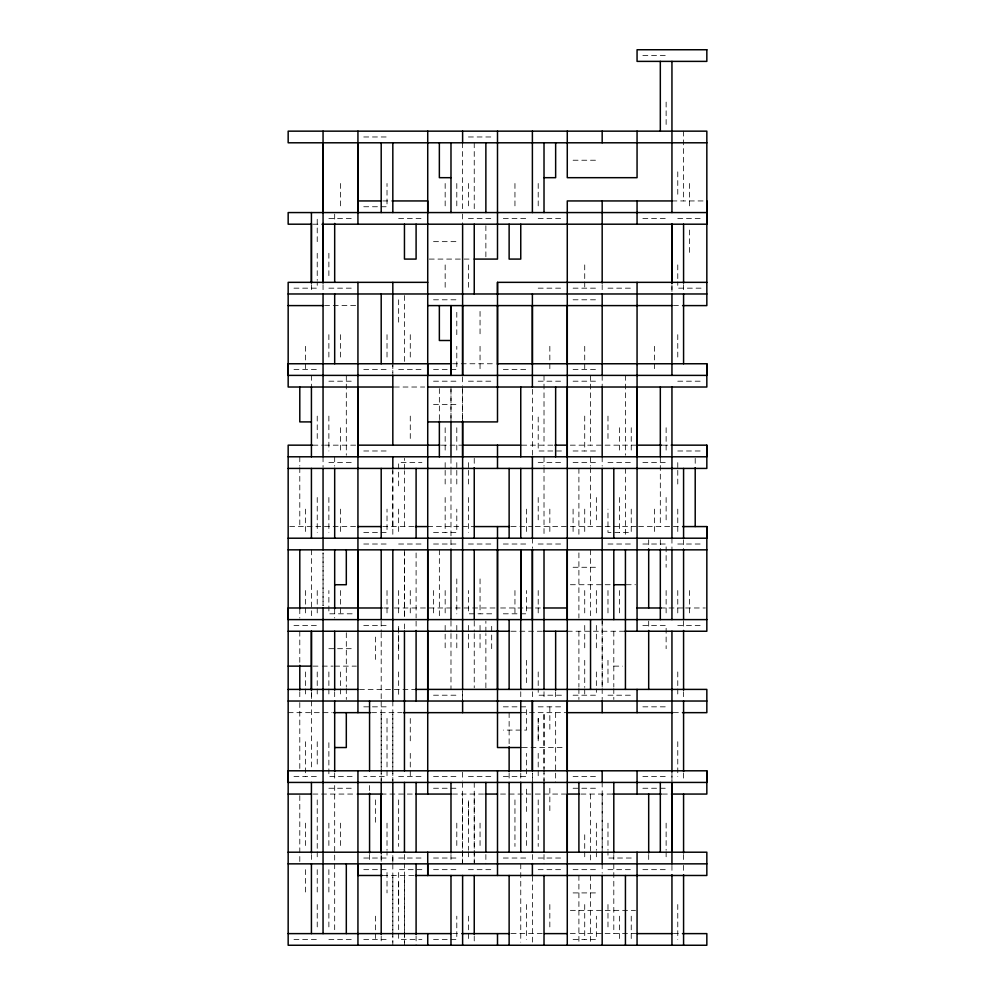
<?xml version="1.0" encoding="UTF-8"?>
<svg xmlns="http://www.w3.org/2000/svg" width="995" height="995" viewBox="0 0 995 995"><rect width="100%" height="100%" fill="white"/><g stroke="black" fill="none" stroke-linecap="round" stroke-linejoin="round"><path stroke-width="0.75" stroke-dasharray="4.97 3.73" d="M317.231 241.648L317.231 218.378M381.197 782.431L381.197 773.127M381.197 771.573L381.197 712.656M387.018 718.465L387.018 776.622L363.76 776.622M392.826 945.25L392.826 935.947M392.826 934.392L392.826 875.476M392.826 862.292L392.826 854.531L392.826 932.066M392.826 782.431L392.826 773.127M392.826 771.573L392.826 712.656M392.826 526.579L392.826 470.747M392.826 375.389L392.826 365.215L392.826 372.478M398.647 904.542L398.647 881.284M398.647 648.69L398.647 625.432L398.647 660.319M398.647 485.871L398.647 470.361M398.647 468.819L398.647 462.613L421.905 462.613M404.455 945.25L404.455 935.947M404.455 934.392L404.455 875.476M404.455 628.915L404.455 621.166M404.455 549.837L404.455 618.069L404.455 552.934M404.455 526.579L404.455 470.747M404.455 469.205L404.455 458.347M450.984 387.018L450.984 421.134L450.984 388.572M456.792 334.681L456.792 311.423M462.613 863.847L462.613 794.06M462.613 387.018L462.613 421.134L462.613 388.572M468.421 823.139L468.421 799.88L468.421 850.277M474.242 863.847L474.242 794.06M485.871 687.843L485.871 633.566M485.871 632.024L485.871 621.166M491.679 648.69L491.679 625.432M526.579 811.51L526.579 788.251M532.387 782.431L532.387 773.127L532.387 780.876M544.016 782.431L544.016 773.127M544.016 771.573L544.016 712.656L544.016 768.476M602.174 794.06L602.174 851.434L602.174 782.431M602.174 621.166L602.174 687.843L602.174 619.611M642.869 55.571L666.128 55.571M363.76 136.974L387.018 136.974M468.421 136.974L491.679 136.974M573.095 160.232L596.353 160.232M382.752 200.94L390.5 200.94M671.948 200.94L705.318 200.94M363.76 206.749L387.018 206.749L387.018 183.49M328.872 218.378L352.13 218.378M398.647 218.378L421.905 218.378M468.421 218.378L491.679 218.378M503.321 218.378L526.579 218.378M538.208 218.378L561.466 218.378M642.869 218.378L666.128 218.378M677.769 218.378L701.027 218.378M312.878 224.198L323.052 224.198M433.534 241.648L456.792 241.648M429.268 259.086L472.687 259.086M293.973 288.164L317.231 288.164L317.231 281.958M328.872 288.164L352.13 288.164M538.208 288.164L561.466 288.164M573.095 288.164L596.353 288.164M607.982 288.164L631.24 288.164M701.027 288.164L677.769 288.164L677.769 281.958M433.534 299.793L456.792 299.793M573.095 299.793L596.353 299.793M324.569 305.602L356.421 305.602M673.466 305.602L681.053 305.602M452.526 363.76L494.403 363.76M293.973 369.568L317.231 369.568M363.76 369.568L387.018 369.568M398.647 369.568L421.905 369.568M433.534 369.568L456.792 369.568L456.792 346.31M503.321 369.568L526.579 369.568M573.095 369.568L596.353 369.568M328.872 381.197L352.13 381.197M433.534 381.197L456.792 381.197M468.421 381.197L491.679 381.197M538.208 381.197L561.466 381.197M573.095 381.197L596.353 381.197M677.769 381.197L701.027 381.197M394.343 387.018L424.691 387.018M433.534 404.455L456.792 404.455M312.878 445.163L323.562 445.163M324.569 445.163L357.939 445.163M441.37 445.163L462.613 445.163M521.766 445.163L553.63 445.163M570.309 445.163L637.061 445.163M662.844 445.163L671.948 445.163M363.76 450.984L387.018 450.984M561.466 450.984L538.208 450.984L538.208 416.097M573.095 450.984L596.353 450.984M677.769 450.984L701.027 450.984M328.872 462.613L352.13 462.613M538.208 462.613L561.466 462.613M573.095 462.613L596.353 462.613M607.982 462.613L631.24 462.613M642.869 462.613L666.128 462.613M289.682 526.579L357.939 526.579M382.752 526.579L413.771 526.579M427.726 526.579L473.234 526.579M511.156 526.579L532.387 526.579M535.298 526.579L567.274 526.579M570.384 526.579L637.061 526.579M638.579 526.579L681.55 526.579M363.76 532.387L387.018 532.387L387.018 509.129M433.534 532.387L456.792 532.387L456.792 509.129M363.76 544.016L387.018 544.016M398.647 544.016L421.905 544.016M433.534 544.016L456.792 544.016M468.421 544.016L491.679 544.016M503.321 544.016L526.579 544.016M538.208 544.016L561.466 544.016M607.982 544.016L631.24 544.016M642.869 544.016L666.128 544.016L666.128 567.274M677.769 544.016L701.027 544.016M573.095 567.274L596.353 567.274M570.384 584.724L612.248 584.724M626.203 584.724L635.506 584.724M383.734 607.982L392.826 607.982M394.343 607.982L497.5 607.982M500.597 607.982L542.474 607.982M660.319 607.982L684.087 607.982M685.605 607.982L705.318 607.982M352.13 613.803L328.872 613.803L328.872 590.545M491.679 613.803L468.421 613.803L468.421 590.545M503.321 613.803L526.579 613.803L526.579 590.545M293.973 625.432L317.231 625.432M363.76 625.432L387.018 625.432M642.869 625.432L666.128 625.432L666.128 648.69M677.769 625.432L701.027 625.432M511.156 631.24L543.009 631.24M567.274 631.24L625.432 631.24M328.872 648.69L352.13 648.69M312.977 666.128L320.726 666.128M322.28 666.128L333.126 666.128M334.681 666.128L356.397 666.128M613.803 666.128L622.522 666.128M359.456 689.398L416.097 689.398M433.534 695.207L456.792 695.207M561.466 695.207L538.208 695.207L538.208 689M573.095 695.207L596.353 695.207L596.353 689M607.982 695.207L631.24 695.207M363.76 706.836L387.018 706.836M503.321 706.836L526.579 706.836L526.579 730.094L503.321 730.094M538.208 706.836L561.466 706.836M642.869 706.836L666.128 706.836M288.164 712.656L321.534 712.656M323.052 712.656L332.156 712.656M371.595 712.656L401.93 712.656M520.758 712.656L565.757 712.656M673.404 712.656L683.577 712.656M522.313 747.543L565.732 747.543M293.973 776.622L317.231 776.622M352.13 776.622L328.872 776.622L328.872 741.723M398.647 776.622L421.905 776.622M433.534 776.622L456.792 776.622M468.421 776.622L491.679 776.622M503.321 776.622L526.579 776.622L526.579 753.352M573.095 776.622L596.353 776.622M642.869 776.622L666.128 776.622M328.872 788.251L352.13 788.251M433.534 788.251L456.792 788.251M573.095 788.251L596.353 788.251M642.869 788.251L666.128 788.251M312.878 794.06L356.397 794.06M381.197 794.06L414.069 794.06M452.501 794.06L484.354 794.06M500.535 794.06L530.87 794.06M535.298 794.06L565.757 794.06M580.931 794.06L613.803 794.06M662.347 794.06L670.431 794.06M363.76 858.026L387.018 858.026L387.018 851.819M398.647 858.026L421.905 858.026M433.534 858.026L456.792 858.026M503.321 858.026L526.579 858.026M538.208 858.026L561.466 858.026M631.24 858.026L607.982 858.026L607.982 851.819M363.76 869.655L387.018 869.655L387.018 892.913M421.905 869.655L398.647 869.655L398.647 939.429L421.905 939.429M433.534 869.655L456.792 869.655M468.421 869.655L491.679 869.655M538.208 869.655L561.466 869.655M573.095 869.655L596.353 869.655M607.982 869.655L631.24 869.655M642.869 869.655L666.128 869.655M382.714 875.476L414.579 875.476M573.095 892.913L596.353 892.913M570.384 910.363L635.506 910.363M452.526 933.621L460.287 933.621M511.156 933.621L543.009 933.621M570.309 933.621L637.061 933.621M673.404 933.621L682.122 933.621M293.973 939.429L317.231 939.429M328.872 939.429L352.13 939.429M363.76 939.429L387.018 939.429M433.534 939.429L456.792 939.429L456.792 916.171M573.095 939.429L596.353 939.429L596.353 916.171M695.207 458.347L695.207 466.095M689.398 183.49L689.398 206.749M689.398 230.019L689.398 253.277M689.398 590.545L689.398 613.803M683.577 131.153L683.577 200.94M683.577 284.669L683.577 292.43M683.577 539.75L683.577 549.053M683.577 621.166L683.577 628.915M683.577 691.724L683.577 699.473M683.577 773.127L683.577 780.876M683.577 854.531L683.577 862.292M683.577 865.389L683.577 873.15M677.769 171.861L677.769 195.119M677.769 264.906L677.769 280.403M677.769 334.681L677.769 357.939M677.769 462.613L677.769 468.819M677.769 470.361L677.769 485.871M677.769 509.129L677.769 532.387M677.769 590.545L677.769 613.803M677.769 671.948L677.769 687.458M677.769 689L677.769 695.207M677.769 741.723L677.769 776.622M677.769 904.542L677.769 939.429M671.948 538.208L671.948 549.053M671.948 865.389L671.948 873.15M666.128 102.087L666.128 125.345M666.128 427.726L666.128 450.984M666.128 497.5L666.128 520.758M666.128 590.545L666.128 613.803M666.128 823.139L666.128 850.277M666.128 851.819L666.128 858.026M660.319 456.792L660.319 526.579M660.319 539.75L660.319 549.053M654.499 346.31L654.499 369.568M654.499 509.129L654.499 532.387M648.69 539.75L648.69 549.053M648.69 621.166L648.69 628.915M648.69 854.531L648.69 862.292M631.24 427.726L631.24 450.984M631.24 509.129L631.24 532.387L607.982 532.387L607.982 509.129M631.24 916.171L631.24 939.429M625.432 375.389L625.432 455.25M625.432 468.421L625.432 536.653M619.611 427.726L619.611 450.984M619.611 497.5L619.611 532.387M619.611 590.545L619.611 613.803M619.611 916.171L619.611 939.429M613.803 631.24L613.803 687.072M613.803 688.615L613.803 699.473M613.803 854.531L613.803 862.292M613.803 863.847L613.803 933.621M607.982 416.097L607.982 439.355M607.982 590.545L607.982 613.803M607.982 660.319L607.982 683.577M607.982 823.139L607.982 850.277M607.982 904.542L607.982 927.8M602.174 284.669L602.174 292.43M602.174 375.389L602.174 386.247M602.174 456.792L602.174 466.095M602.174 688.615L602.174 699.572M602.174 863.847L602.174 873.15M596.353 497.5L596.353 520.758M596.353 590.545L596.353 613.803M596.353 625.432L596.353 648.69M596.353 671.948L596.353 687.458M596.353 823.139L596.353 850.277M596.353 851.819L596.353 858.026M590.545 375.389L590.545 445.163M590.545 456.792L590.545 466.095M590.545 467.65L590.545 526.579M590.545 549.837L590.545 618.069M590.545 794.06L590.545 862.292M590.545 875.476L590.545 942.153M584.724 264.906L584.724 280.403M584.724 281.958L584.724 288.164M584.724 346.31L584.724 369.568M584.724 416.097L584.724 450.984M584.724 509.129L584.724 532.387M584.724 590.545L584.724 613.803M584.724 625.432L584.724 648.69M584.724 660.319L584.724 687.458M584.724 689L584.724 695.207M584.724 834.768L584.724 850.277M584.724 851.819L584.724 858.026M584.724 904.542L584.724 939.429M578.903 468.421L578.903 536.653M578.903 552.872L578.903 618.069M578.903 631.24L578.903 687.072M578.903 688.615L578.903 699.473M578.903 875.476L578.903 942.153M573.095 509.129L573.095 532.387M555.645 691.724L555.645 699.473M555.645 712.656L555.645 771.573M555.645 773.127L555.645 782.431M549.837 346.31L549.837 369.568M549.837 509.129L549.837 532.387M549.837 706.836L549.837 730.094M549.837 788.251L549.837 811.51M549.837 904.542L549.837 927.8M544.016 375.389L544.016 445.163M544.016 456.792L544.016 466.095M544.016 467.65L544.016 536.653M544.016 691.724L544.016 699.473M544.016 770.03L544.016 780.876M544.016 854.531L544.016 863.847M538.208 183.49L538.208 206.749M538.208 497.5L538.208 520.758M538.208 590.545L538.208 613.803M538.208 671.948L538.208 687.458M538.208 753.352L538.208 776.622M538.208 799.88L538.208 846.397M532.387 389.344L532.387 455.337M532.387 538.208L532.387 548.382M532.387 691.724L532.387 699.473M532.387 854.531L532.387 863.847M532.387 876.247L532.387 942.34M526.579 509.129L526.579 532.387M526.579 660.319L526.579 683.577M526.579 823.139L526.579 846.397M526.579 904.542L526.579 939.429M520.758 691.724L520.758 699.473M520.758 773.127L520.758 782.431M520.758 863.847L520.758 942.153M514.95 183.49L514.95 206.749M514.95 590.545L514.95 613.803M514.95 799.88L514.95 846.397M509.129 712.656L509.129 746.772M509.129 773.127L509.129 780.876M485.871 225.716L485.871 257.568M485.871 854.531L485.871 863.847M480.05 311.423L480.05 334.681M480.05 346.31L480.05 369.568M480.05 578.903L480.05 613.803M480.05 625.432L480.05 648.69M480.05 823.139L480.05 846.397M474.242 142.795L474.242 209.472M474.242 458.347L474.242 466.095M474.242 621.166L474.242 632.024M474.242 633.566L474.242 687.843M474.242 782.431L474.242 862.292M474.242 935.947L474.242 942.153M468.421 183.49L468.421 206.749M468.421 264.906L468.421 288.164M468.421 462.613L468.421 468.819M468.421 470.361L468.421 485.871M468.421 497.5L468.421 532.387M468.421 625.432L468.421 648.69M468.421 851.819L468.421 858.026M468.421 916.171L468.421 939.429M462.613 142.795L462.613 209.472M462.613 214.024L462.613 222.743M462.613 376.844L462.613 385.562M462.613 772.257L462.613 780.975M462.613 782.431L462.613 862.391M456.792 183.49L456.792 206.749M456.792 427.726L456.792 450.984M456.792 462.613L456.792 468.819M456.792 470.361L456.792 485.871M456.792 578.903L456.792 613.803M456.792 625.432L456.792 648.69M456.792 823.139L456.792 846.397M450.984 458.347L450.984 469.205M450.984 469.976L450.984 536.653M450.984 539.75L450.984 549.053M450.984 621.166L450.984 632.024M450.984 633.566L450.984 689.398M450.984 854.531L450.984 862.292M445.163 183.49L445.163 206.749M445.163 264.906L445.163 288.164M445.163 427.726L445.163 450.984M445.163 462.613L445.163 468.819M445.163 470.361L445.163 485.871M445.163 497.5L445.163 532.387M445.163 590.545L445.163 613.803M445.163 625.432L445.163 648.69M439.355 388.572L439.355 421.134M439.355 549.837L439.355 618.069M433.534 590.545L433.534 613.803M416.097 552.934L416.097 618.069M416.097 621.166L416.097 628.915M416.097 935.947L416.097 945.25M410.276 334.681L410.276 357.939M410.276 416.097L410.276 439.355M410.276 590.545L410.276 613.803M410.276 718.465L410.276 741.723M410.276 753.352L410.276 776.622M404.455 295.527L404.455 362.205M404.455 854.531L404.455 932.066M404.455 932.85L404.455 942.153M398.647 299.793L398.647 323.052M398.647 509.129L398.647 532.387M398.647 590.545L398.647 613.803M398.647 671.948L398.647 695.207M398.647 799.88L398.647 846.397M392.826 468.421L392.826 536.653M392.826 701.027L392.826 780.876M392.826 932.85L392.826 942.153M387.018 334.681L387.018 357.939M387.018 590.545L387.018 613.803M387.018 823.139L387.018 850.277M381.197 621.166L381.197 632.024M381.197 632.795L381.197 699.473M381.197 701.027L381.197 769.247M381.197 770.03L381.197 780.876M381.197 935.947L381.197 942.153M375.389 637.061L375.389 660.319M375.389 799.88L375.389 823.139M375.389 916.171L375.389 939.429M369.568 785.528L369.568 791.734M369.568 854.531L369.568 862.292M346.31 375.389L346.31 455.25M346.31 632.758L346.31 687.072M346.31 688.615L346.31 699.473M340.501 183.49L340.501 206.749M340.501 334.681L340.501 357.939M340.501 427.726L340.501 450.984M340.501 509.129L340.501 532.387M340.501 590.545L340.501 613.803M340.501 671.948L340.501 687.458M340.501 689L340.501 695.207M340.501 823.139L340.501 846.397M334.681 214.124L334.681 221.873M334.681 456.792L334.681 466.095M334.681 608.753L334.681 618.069M334.681 691.724L334.681 699.473M334.681 773.127L334.681 780.876M334.681 785.528L334.681 932.066M328.872 253.277L328.872 276.535M328.872 334.681L328.872 357.939M328.872 416.097L328.872 450.984M328.872 497.5L328.872 532.387M328.872 671.948L328.872 687.458M328.872 689L328.872 695.207M328.872 823.139L328.872 846.397M328.872 869.655L328.872 892.913M328.872 904.542L328.872 927.8M323.052 284.669L323.052 292.518M323.052 456.792L323.052 466.966M317.231 253.277L317.231 280.403M317.231 416.097L317.231 439.355M317.231 497.5L317.231 532.387M317.231 590.545L317.231 613.803M317.231 671.948L317.231 687.458M317.231 689L317.231 695.207M317.231 741.723L317.231 764.981M317.231 799.88L317.231 850.277M317.231 851.819L317.231 858.026M317.231 869.655L317.231 892.913M317.231 904.542L317.231 927.8M311.423 284.669L311.423 292.43M311.423 375.389L311.423 386.247M311.423 549.837L311.423 618.069M311.423 701.027L311.423 769.247M311.423 854.531L311.423 862.292M305.602 346.31L305.602 369.568M305.602 509.129L305.602 532.387M305.602 590.545L305.602 613.803M305.602 671.948L305.602 687.458M305.602 689L305.602 695.207M305.602 741.723L305.602 776.622M305.602 823.139L305.602 846.397M305.602 869.655L305.602 892.913M299.793 456.792L299.793 466.095M299.793 467.65L299.793 526.579M299.793 608.753L299.793 618.069M299.793 631.24L299.793 663.802M299.793 691.724L299.793 699.473M299.793 702.569L299.793 769.247M299.793 795.614L299.793 863.847M311.423 691.724L311.423 699.473L311.423 691.724M323.052 552.934L323.052 605.656L323.052 552.934M381.197 854.531L381.197 862.292L381.197 854.531M462.613 690.841L462.613 699.572L462.613 690.841M538.208 718.465L538.208 741.723L538.208 718.465M671.948 772.257L671.948 780.975L671.948 772.257M671.948 284.669L671.948 292.43L671.948 284.669"/><path stroke-width="1.49" d="M311.423 282.344L311.423 223.427M323.052 282.344L323.052 223.427M323.052 212.569L323.052 142.795M357.939 863.847L357.939 875.476L382.217 875.476M357.939 619.611L357.939 549.837M357.939 456.792L357.939 387.018M357.939 212.569L357.939 142.795M381.197 794.06L381.197 852.989L381.197 782.431M427.726 863.847L427.726 875.476L427.726 852.205M427.726 701.027L427.726 630.469M427.726 619.611L427.726 549.837M427.726 375.389L427.726 363.76M427.726 212.569L427.726 200.94L392.055 200.94M462.613 456.792L462.613 421.134L462.613 689.398M462.613 305.602L462.613 375.389L462.613 224.198M497.5 689.398L497.5 630.469M497.5 619.611L497.5 549.837M497.5 526.579L497.5 747.543L520.758 747.543M497.5 305.602L497.5 421.905L427.726 421.905M497.5 293.973L497.5 282.344L706.836 282.344M520.758 770.802L520.758 701.027M520.758 619.611L520.758 549.837L520.758 689.398M532.387 619.611L532.387 549.837L532.387 689.398M532.387 364.531L532.387 305.602M567.274 852.205L567.274 200.94L671.948 200.94M567.274 770.802L567.274 701.027M567.274 619.611L567.274 549.837M567.274 456.792L567.274 387.018M567.274 364.531L567.274 305.602M637.061 852.205L637.061 945.25M637.061 456.792L637.061 387.018M637.061 363.76L637.061 631.24M671.948 852.205L671.948 782.431L671.948 863.847M706.836 770.802L706.836 782.431L288.164 782.431L288.164 770.802L706.836 770.802L706.836 794.06L671.438 794.06M682.57 526.579L706.836 526.579L706.836 538.208L288.164 538.208M671.177 445.163L706.836 445.163L706.836 456.792L288.164 456.792M497.5 363.76L706.836 363.76L706.836 375.389L288.164 375.389L288.164 363.76L450.984 363.76M706.836 200.94L706.836 224.198L322.28 224.198M706.836 142.795L288.164 142.795L288.164 131.153L706.836 131.153L706.836 305.602L682.57 305.602M450.984 177.682L439.355 177.682L439.355 142.795M544.016 177.682L555.645 177.682L555.645 142.795M357.939 200.94L381.197 200.94M706.836 212.569L288.164 212.569L288.164 224.198L311.423 224.198M474.242 259.086L497.5 259.086L497.5 131.153M427.726 282.344L288.164 282.344L288.164 387.018L392.826 387.018M288.164 293.973L706.836 293.973M288.164 305.602L323.052 305.602M427.726 305.602L671.948 305.602M450.984 340.501L439.355 340.501L439.355 305.602M427.726 387.018L706.836 387.018L706.836 363.76M311.423 421.905L299.793 421.905L299.793 387.018M312.43 445.163L288.164 445.163L288.164 945.25L706.836 945.25L706.836 933.621L682.57 933.621M357.939 445.163L439.852 445.163M462.613 445.163L520.758 445.163M554.874 445.163L567.274 445.163M637.061 445.163L661.874 445.163M288.164 468.421L706.836 468.421L706.836 445.163M357.939 526.579L381.197 526.579M415.313 526.579L427.726 526.579M474.242 526.579L509.639 526.579M288.164 549.837L706.836 549.837M334.681 584.724L346.31 584.724L346.31 549.837M613.803 584.724L625.432 584.724M382.217 607.982L288.164 607.982L288.164 619.611L706.836 619.611M544.016 607.982L567.274 607.982M637.061 607.982L661.327 607.982M288.164 631.24L509.639 631.24M543.519 631.24L567.274 631.24M624.922 631.24L706.836 631.24L706.836 526.579M288.164 666.128L311.423 666.128M288.164 689.398L357.939 689.398M415.587 689.398L706.836 689.398L706.836 712.656L682.57 712.656M288.164 701.027L706.836 701.027M333.673 712.656L370.351 712.656M403.448 712.656L520.758 712.656M567.274 712.656L672.719 712.656M334.681 747.543L346.31 747.543L346.31 712.656M288.164 794.06L311.423 794.06M357.939 794.06L382.217 794.06M415.587 794.06L450.984 794.06M485.1 794.06L497.5 794.06M579.413 794.06L567.274 794.06L567.274 945.25M612.783 794.06L661.327 794.06M288.164 852.205L706.836 852.205L706.836 875.476L415.313 875.476M288.164 863.847L706.836 863.847M288.164 933.621L450.984 933.621M461.829 933.621L509.639 933.621M544.526 933.621L567.274 933.621M637.061 933.621L671.948 933.621M695.207 467.65L695.207 526.579M683.577 224.198L683.577 283.127M683.577 293.973L683.577 363.76M683.577 468.421L683.577 538.208M683.577 549.837L683.577 619.611M683.577 630.469L683.577 690.169M683.577 701.027L683.577 771.573M683.577 794.06L683.577 852.989M683.577 874.692L683.577 945.25M671.948 61.379L671.948 212.569M671.948 293.973L671.948 375.389M671.948 387.018L671.948 538.208M671.948 549.837L671.948 619.611M671.948 631.24L671.948 771.573M671.948 874.692L671.948 945.25M660.319 61.379L660.319 131.153M660.319 387.018L660.319 456.792M660.319 549.837L660.319 619.611M660.319 782.431L660.319 852.205M648.69 549.053L648.69 607.982M648.69 630.469L648.69 689.398M648.69 794.06L648.69 852.989M637.061 131.153L637.061 177.682L567.274 177.682L567.274 131.153M637.061 200.94L637.061 224.198M637.061 282.344L637.061 364.531M637.061 689.398L637.061 712.656M637.061 770.802L637.061 794.06M625.432 549.837L625.432 689.398M625.432 875.476L625.432 945.25M613.803 468.421L613.803 538.208M613.803 549.837L613.803 619.611M613.803 782.431L613.803 852.989M602.174 131.153L602.174 142.795M602.174 200.94L602.174 283.127M602.174 293.973L602.174 375.389M602.174 387.018L602.174 456.792M602.174 468.421L602.174 619.611M602.174 701.027L602.174 712.656M602.174 770.802L602.174 782.431M602.174 852.205L602.174 863.847M602.174 875.476L602.174 945.25M590.545 619.611L590.545 689.398M578.903 782.431L578.903 852.205M555.645 387.018L555.645 456.792M555.645 631.24L555.645 690.169M544.016 142.795L544.016 212.569M544.016 549.837L544.016 689.398M544.016 782.431L544.016 852.205M544.016 875.476L544.016 945.25M532.387 131.153L532.387 212.569M532.387 293.973L532.387 387.018M532.387 456.792L532.387 538.208M532.387 782.431L532.387 852.205M532.387 863.847L532.387 875.476M520.758 224.198L520.758 259.086L509.129 259.086L509.129 224.198M520.758 387.018L520.758 456.792M520.758 468.421L520.758 538.208M520.758 782.431L520.758 852.205M509.129 468.421L509.129 538.208M509.129 619.611L509.129 689.398M509.129 746.772L509.129 771.573M509.129 782.431L509.129 852.205M509.129 875.476L509.129 945.25M497.5 282.344L497.5 364.531M497.5 445.163L497.5 468.421M497.5 770.802L497.5 875.476M497.5 933.621L497.5 945.25M485.871 142.795L485.871 212.569M485.871 782.431L485.871 852.205M474.242 224.198L474.242 293.973M474.242 467.65L474.242 538.208M474.242 549.837L474.242 619.611M474.242 875.476L474.242 934.392M462.613 131.153L462.613 142.795M462.613 701.027L462.613 712.656M462.613 875.476L462.613 945.25M450.984 142.795L450.984 212.569M450.984 421.134L450.984 456.792M450.984 549.837L450.984 619.611M450.984 782.431L450.984 852.989M450.984 875.476L450.984 945.25M439.355 421.134L439.355 456.792M427.726 131.153L427.726 794.06M427.726 933.621L427.726 945.25M416.097 224.198L416.097 259.086L404.455 259.086L404.455 224.198M416.097 468.421L416.097 538.208M416.097 630.469L416.097 701.027M416.097 782.431L416.097 852.205M416.097 863.847L416.097 934.392M404.455 631.24L404.455 770.802M404.455 782.431L404.455 852.205M392.826 142.795L392.826 212.569M392.826 282.344L392.826 363.76M392.826 375.389L392.826 445.163M392.826 456.792L392.826 468.421M392.826 549.837L392.826 701.027M392.826 782.431L392.826 852.205M381.197 142.795L381.197 212.569M381.197 293.973L381.197 363.76M381.197 468.421L381.197 538.208M381.197 549.837L381.197 619.611M381.197 863.847L381.197 934.392M369.568 701.027L369.568 770.802M369.568 793.289L369.568 852.989M357.939 131.153L357.939 224.198M357.939 282.344L357.939 712.656M357.939 770.802L357.939 945.25M346.31 863.847L346.31 933.621M334.681 223.427L334.681 282.344M334.681 293.973L334.681 363.76M334.681 468.421L334.681 538.208M334.681 549.837L334.681 608.753M334.681 631.24L334.681 690.169M334.681 701.027L334.681 771.573M323.052 131.153L323.052 283.127M323.052 293.973L323.052 456.792M323.052 468.421L323.052 549.837M323.052 607.982L323.052 933.621M311.423 212.569L311.423 283.127M311.423 387.018L311.423 456.792M311.423 468.421L311.423 538.208M311.423 782.431L311.423 852.989M311.423 863.847L311.423 933.621M299.793 549.837L299.793 608.753M299.793 665.356L299.793 690.169M311.423 631.24L311.423 690.169L311.423 631.24M450.984 305.602L450.984 375.389L450.984 305.602M532.387 701.027L532.387 770.802L532.387 701.027M671.948 224.198L671.948 283.127L671.948 224.198M706.836 49.75L637.061 49.75L637.061 61.379L706.836 61.379L706.836 49.75"/></g></svg>
